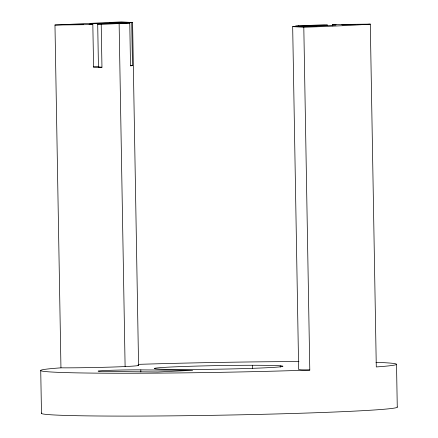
<?xml version="1.0" encoding="UTF-8"?>
<svg xmlns="http://www.w3.org/2000/svg" width="438" height="438" viewBox="0 0 438 438"><rect width="100%" height="100%" fill="white"/><g stroke="black" fill="none" stroke-linecap="round" stroke-linejoin="round"><path stroke-width="0.66" d="M292.672 26.63L303.808 27.249L309.792 370.066L305.959 370A49.308 1.374 -1 0 1 298.656 369.448L292.672 26.63L299.176 26.346A30.014 0.838 -1 0 0 334.873 24.67L332.393 24.561L332.42 25.919M131.734 22.765L132.484 65.618L130.513 65.886L129.768 23.039L129.309 23.033A21.44 0.597 -1 0 0 103.543 23.603A21.44 0.597 -1 0 0 100.871 24.375L101.211 24.38L101.961 67.228L93.584 67.447L92.834 24.594L90.37 24.479A30.014 0.838 -1 0 1 126.062 22.803L132.583 22.519L138.567 365.336M129.768 23.039L101.211 24.38M309.792 370.066L308.029 370.126A177.932 4.966 -1 0 1 97.608 373.143A177.932 4.966 -1 0 1 58.561 368.013L60.953 367.838L54.969 25.026L121.43 21.9L132.583 22.519M375.979 362.33A177.932 4.966 -1 0 1 377.249 366.874L376.286 366.94L370.302 24.123L368.276 24.265A177.932 4.966 -1 0 1 307.509 27.123L303.808 27.249M309.535 26.532L315.946 26.406L303.123 26.652L313.953 26.324M92.834 24.594L54.969 25.026M332.393 24.561L370.302 24.123M130.595 65.629L132.484 65.618M60.953 367.838L65.875 367.854A49.28 1.374 -1 0 0 117.817 366.858A49.28 1.374 -1 0 0 137.97 365.166M140.812 369.869L192.6 370.329L157.861 371.961L106.073 371.501A25.294 0.706 -1 0 1 105.06 370.521A25.294 0.706 -1 0 1 140.812 369.869L140.85 371.917M101.961 67.228L101.621 67.222A21.44 0.597 -1 0 1 99.021 66.817M280.232 365.807L280.55 365.829A64.315 1.796 -1 0 1 266.704 367.745L264.114 367.865A64.315 1.796 -1 0 1 187.459 369.502L184.212 369.508A64.315 1.796 -1 0 1 157.215 368.993L156.202 368.911A64.315 1.796 -1 0 1 180.259 366.617A64.315 1.796 -1 0 1 251.412 365.276L254.604 365.276A64.315 1.796 -1 0 1 279.433 365.746L280.232 365.807L280.254 367.121M396.521 364.301L397.266 407.154M252.343 365.276L252.398 368.572M119.125 23.74L125.109 366.557M97.696 24.128L98.446 66.981M40.734 370.564L41.479 413.417M397.173 406.979A177.932 4.966 -1 0 1 217.232 415.246A177.932 4.966 -1 0 1 41.747 413.056M138.249 364.361A177.932 4.966 -1 0 1 298.99 361.558M93.469 66.653A30.014 0.838 -1 0 1 98.057 66.395M70.436 24.539L83.242 24.325L70.436 24.539M109.314 22.716L122.12 22.497L109.314 22.716M342.018 24.796L354.824 24.577L342.018 24.796M298.574 25.837L295.486 26.116L295.929 26.116A21.44 0.597 -1 0 0 321.7 25.552A21.44 0.597 -1 0 0 324.366 24.78L298.574 25.837"/></g></svg>
